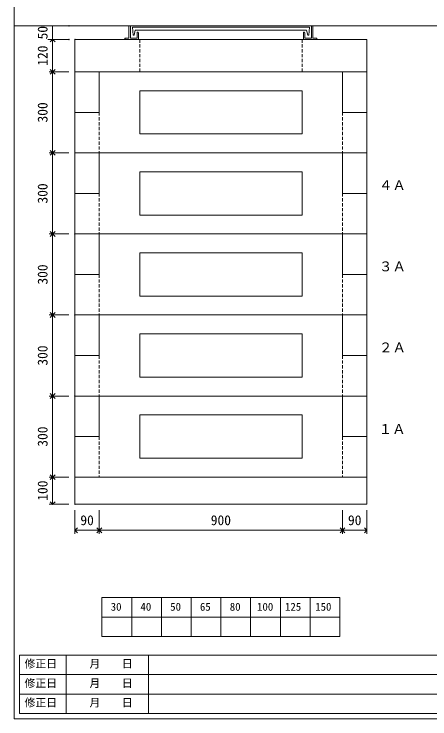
# Model space of a CAD drawing. Units: millimetres, scale not verified. Extents: x -4890 to 18490, y -2317 to 2317.
# Drawn here: x -1230 to 308, y -1958 to 651 of the extents above; entities that cross this region are included whole.
import ezdxf
from ezdxf.enums import TextEntityAlignment as Align

# ---------------------------------------------------------------- set-up
doc = ezdxf.new("R2010")
doc.units = ezdxf.units.MM
doc.header["$LTSCALE"] = 10
doc.header["$PDMODE"] = 32
doc.header["$PDSIZE"] = 2
doc.linetypes.add('DASHED1', pattern=[1.8, 1.2, -0.6])
doc.linetypes.add('USER2', pattern=[50.8, 31.75, -6.35, 6.35, -6.35])
for name, color, linetype, lineweight in [('0-1_Defpoints', 7, 'USER2', 5), ('0-2_waku', 7, 'Continuous', 18), ('0-3_gaikei', 7, 'Continuous', 18), ('0-4_kakure', 7, 'DASHED1', 5), ('0-5_sunpou', 7, 'Continuous', 5), ('0-8_uchigawa', 6, 'Continuous', 18), ('0-A_futa', 3, 'Continuous', 18), ('0-B_GL', 4, 'Continuous', 18), ('0-D_文字１', 7, 'Continuous', 18)]:
    doc.layers.add(name, color=color, linetype=linetype, lineweight=lineweight)
doc.styles.add('ＭＳ ゴシック', font='')
doc.styles.get('ＭＳ ゴシック').set_extended_font_data('MS Gothic')

# ---------------------------------------------------------------- blocks, each defined once
blk = doc.blocks.new('_Open90')
at = {"layer": '0-5_sunpou'}
blk.add_line((0, 0), (-1, 0), dxfattribs=at)
blk.add_lwpolyline([(-0.5, 0.5), (0, 0), (-0.5, -0.5)], dxfattribs=at)
blk = doc.blocks.new('D44')
at = {"layer": '0-1_Defpoints'}
for p in [(442.32, 2744.36), (359.96, 2624.36), (442.32, 2624.36)]:
    blk.add_point(p, dxfattribs=at)
at = {"layer": '0-5_sunpou'}
for p, q in [((420.32, 2744.36), (346.96, 2744.36)), ((359.96, 2726.36), (359.96, 2642.36)), ((420.32, 2624.36), (346.96, 2624.36))]:
    blk.add_line(p, q, dxfattribs=at)
at = {"layer": '0-5_sunpou', "xscale": 18, "yscale": 18}
for p, rotation in [((359.96, 2744.36), 90), ((359.96, 2624.36), 270)]:
    blk.add_blockref('_Open90', p, dxfattribs=dict(at, rotation=rotation))
at = {"layer": '0-5_sunpou', "style": 'ＭＳ ゴシック'}
blk.add_text('120', height=36.66, rotation=90, dxfattribs=at).set_placement((351.96, 2646.86), align=Align.BOTTOM_LEFT)
blk = doc.blocks.new('D45')
at = {"layer": '0-1_Defpoints'}
for p in [(442.32, 2324.36), (359.96, 2024.36), (442.32, 2024.36)]:
    blk.add_point(p, dxfattribs=at)
at = {"layer": '0-5_sunpou'}
for p, q in [((420.32, 2324.36), (346.96, 2324.36)), ((359.96, 2306.36), (359.96, 2042.36)), ((420.32, 2024.36), (346.96, 2024.36))]:
    blk.add_line(p, q, dxfattribs=at)
at = {"layer": '0-5_sunpou', "xscale": 18, "yscale": 18}
for p, rotation in [((359.96, 2324.36), 90), ((359.96, 2024.36), 270)]:
    blk.add_blockref('_Open90', p, dxfattribs=dict(at, rotation=rotation))
at = {"layer": '0-5_sunpou', "style": 'ＭＳ ゴシック'}
blk.add_text('300', height=36.66, rotation=90, dxfattribs=at).set_placement((351.96, 2136.86), align=Align.BOTTOM_LEFT)
blk = doc.blocks.new('D46')
at = {"layer": '0-1_Defpoints'}
for p in [(442.32, 2024.36), (359.96, 1724.36), (442.32, 1724.36)]:
    blk.add_point(p, dxfattribs=at)
at = {"layer": '0-5_sunpou'}
for p, q in [((420.32, 2024.36), (346.96, 2024.36)), ((359.96, 2006.36), (359.96, 1742.36)), ((420.32, 1724.36), (346.96, 1724.36))]:
    blk.add_line(p, q, dxfattribs=at)
at = {"layer": '0-5_sunpou', "xscale": 18, "yscale": 18}
for p, rotation in [((359.96, 2024.36), 90), ((359.96, 1724.36), 270)]:
    blk.add_blockref('_Open90', p, dxfattribs=dict(at, rotation=rotation))
at = {"layer": '0-5_sunpou', "style": 'ＭＳ ゴシック'}
blk.add_text('300', height=36.66, rotation=90, dxfattribs=at).set_placement((351.96, 1836.86), align=Align.BOTTOM_LEFT)
blk = doc.blocks.new('D47')
at = {"layer": '0-1_Defpoints'}
for p in [(442.32, 1424.36), (359.96, 1124.36), (442.32, 1124.36)]:
    blk.add_point(p, dxfattribs=at)
at = {"layer": '0-5_sunpou'}
for p, q in [((420.32, 1424.36), (346.96, 1424.36)), ((359.96, 1406.36), (359.96, 1142.36)), ((420.32, 1124.36), (346.96, 1124.36))]:
    blk.add_line(p, q, dxfattribs=at)
at = {"layer": '0-5_sunpou', "xscale": 18, "yscale": 18}
for p, rotation in [((359.96, 1424.36), 90), ((359.96, 1124.36), 270)]:
    blk.add_blockref('_Open90', p, dxfattribs=dict(at, rotation=rotation))
at = {"layer": '0-5_sunpou', "style": 'ＭＳ ゴシック'}
blk.add_text('300', height=36.66, rotation=90, dxfattribs=at).set_placement((351.96, 1236.86), align=Align.BOTTOM_LEFT)
blk = doc.blocks.new('D61')
at = {"layer": '0-1_Defpoints'}
for p in [(420.32, 2794.36), (359.96, 2744.36), (420.32, 2744.36)]:
    blk.add_point(p, dxfattribs=at)
at = {"layer": '0-5_sunpou'}
for p, q in [((398.32, 2794.36), (346.96, 2794.36)), ((359.96, 2794.36), (359.96, 2744.36)), ((398.32, 2744.36), (346.96, 2744.36))]:
    blk.add_line(p, q, dxfattribs=at)
at = {"layer": '0-5_sunpou', "style": 'ＭＳ ゴシック'}
blk.add_text('50', height=36.66, rotation=90, dxfattribs=at).set_placement((351.96, 2744.36), align=Align.BOTTOM_LEFT)
blk = doc.blocks.new('D65')
at = {"layer": '0-1_Defpoints'}
for p in [(442.32, 1124.36), (359.96, 1024.36), (442.32, 1024.36)]:
    blk.add_point(p, dxfattribs=at)
at = {"layer": '0-5_sunpou'}
for p, q in [((420.32, 1124.36), (346.96, 1124.36)), ((359.96, 1106.36), (359.96, 1042.36)), ((420.32, 1024.36), (346.96, 1024.36))]:
    blk.add_line(p, q, dxfattribs=at)
at = {"layer": '0-5_sunpou', "xscale": 18, "yscale": 18}
for p, rotation in [((359.96, 1124.36), 90), ((359.96, 1024.36), 270)]:
    blk.add_blockref('_Open90', p, dxfattribs=dict(at, rotation=rotation))
at = {"layer": '0-5_sunpou', "style": 'ＭＳ ゴシック'}
blk.add_text('100', height=36.66, rotation=90, dxfattribs=at).set_placement((351.96, 1036.86), align=Align.BOTTOM_LEFT)
blk = doc.blocks.new('D69')
at = {"layer": '0-1_Defpoints'}
for p in [(442.32, 2624.36), (359.96, 2324.36), (442.32, 2324.36)]:
    blk.add_point(p, dxfattribs=at)
at = {"layer": '0-5_sunpou'}
for p, q in [((420.32, 2624.36), (346.96, 2624.36)), ((359.96, 2606.36), (359.96, 2342.36)), ((420.32, 2324.36), (346.96, 2324.36))]:
    blk.add_line(p, q, dxfattribs=at)
at = {"layer": '0-5_sunpou', "xscale": 18, "yscale": 18}
for p, rotation in [((359.96, 2624.36), 90), ((359.96, 2324.36), 270)]:
    blk.add_blockref('_Open90', p, dxfattribs=dict(at, rotation=rotation))
at = {"layer": '0-5_sunpou', "style": 'ＭＳ ゴシック'}
blk.add_text('300', height=36.66, rotation=90, dxfattribs=at).set_placement((351.96, 2436.86), align=Align.BOTTOM_LEFT)
blk = doc.blocks.new('D74')
at = {"layer": '0-1_Defpoints'}
for p in [(442.32, 1724.36), (359.96, 1424.36), (442.32, 1424.36)]:
    blk.add_point(p, dxfattribs=at)
at = {"layer": '0-5_sunpou'}
for p, q in [((420.32, 1724.36), (346.96, 1724.36)), ((359.96, 1706.36), (359.96, 1442.36)), ((420.32, 1424.36), (346.96, 1424.36))]:
    blk.add_line(p, q, dxfattribs=at)
at = {"layer": '0-5_sunpou', "xscale": 18, "yscale": 18}
for p, rotation in [((359.96, 1724.36), 90), ((359.96, 1424.36), 270)]:
    blk.add_blockref('_Open90', p, dxfattribs=dict(at, rotation=rotation))
at = {"layer": '0-5_sunpou', "style": 'ＭＳ ゴシック'}
blk.add_text('300', height=36.66, rotation=90, dxfattribs=at).set_placement((351.96, 1536.86), align=Align.BOTTOM_LEFT)

msp = doc.modelspace()

# ---------------------------------------------------------------- linework, layer by layer
at = {"layer": '0-2_waku'}
for p, q in [((-1230, 2317.1), (-1230, -1957.9)), ((-905, -1508.9), (-905, -1652.9)), ((-905, -1508.9), (-905, -1652.9)), ((-905, -1508.9), (-905, -1652.9)), ((-905, -1508.9), (-905, -1652.9)), ((-905, -1508.9), (-25, -1508.9)), ((-795, -1508.9), (-795, -1652.9)), ((-685, -1508.9), (-685, -1652.9)), ((-685, -1508.9), (-685, -1652.9)), ((-575, -1508.9), (-575, -1652.9)), ((-465, -1508.9), (-465, -1652.9)), ((-355, -1508.9), (-355, -1652.9)), ((-245, -1508.9), (-245, -1652.9)), ((-135, -1508.9), (-135, -1652.9)), ((-25, -1508.9), (-25, -1652.9)), ((-905, -1580.9), (-25, -1580.9)), ((-905, -1652.9), (-25, -1652.9)), ((-1210, -1721.9), (-1210, -1937.9)), ((-1210, -1721.9), (818, -1721.9)), ((-1037.5, -1721.9), (-1037.5, -1937.9)), ((-732.5, -1721.9), (-732.5, -1937.9)), ((-732.5, -1721.9), (-732.5, -1937.9)), ((-1210, -1793.9), (818, -1793.9)), ((-1210, -1865.9), (530, -1865.9)), ((-1210, -1937.9), (818, -1937.9)), ((-1230, -1957.9), (4890, -1957.9)), ((-1230, -1957.9), (4890, -1957.9))]:
    msp.add_line(p, q, dxfattribs=at)
at = {"layer": '0-3_gaikei'}
for p, q in [((-1005, 557.1), (75, 557.1)), ((-1005, 437.1), (-1005, 557.1)), ((75, 437.1), (75, 557.1)), ((-915, 437.1), (-1005, 437.1)), ((-1005, 287.1), (-1005, 437.1)), ((-915, 437.1), (-15, 437.1)), ((-915, 437.1), (-915, 287.1)), ((-915, 437.1), (-915, 287.1)), ((-915, 437.1), (-915, 287.1)), ((-915, 437.1), (-915, 287.1)), ((-915, 437.1), (-915, 287.1)), ((-15, 437.1), (75, 437.1)), ((-15, 437.1), (-15, 287.1)), ((-15, 437.1), (-15, 287.1)), ((-15, 437.1), (-15, 287.1)), ((-15, 437.1), (-15, 287.1)), ((-15, 437.1), (-15, 287.1)), ((75, 287.1), (75, 437.1)), ((-915, 287.1), (-1005, 287.1)), ((-915, 287.1), (-1005, 287.1)), ((-915, 287.1), (-1005, 287.1)), ((-915, 287.1), (-1005, 287.1)), ((-1005, 287.1), (-1005, 137.1)), ((-1005, 287.1), (-1005, 137.1)), ((-1005, 287.1), (-1005, 137.1)), ((-1005, 287.1), (-1005, 137.1)), ((75, 287.1), (-15, 287.1)), ((75, 287.1), (-15, 287.1)), ((75, 287.1), (-15, 287.1)), ((75, 287.1), (-15, 287.1)), ((75, 287.1), (-15, 287.1)), ((75, 287.1), (75, 137.1)), ((75, 287.1), (75, 137.1)), ((75, 287.1), (75, 137.1)), ((75, 287.1), (75, 137.1)), ((75, 287.1), (75, 137.1)), ((-1005, -12.9), (-1005, 137.1)), ((75, 137.1), (-1005, 137.1)), ((75, 137.1), (-1005, 137.1)), ((75, 137.1), (-1005, 137.1)), ((75, 137.1), (-1005, 137.1)), ((75, 137.1), (-1005, 137.1)), ((-915, 137.1), (-915, -12.9)), ((-915, 137.1), (-915, -12.9)), ((-915, 137.1), (-915, -12.9)), ((-915, 137.1), (-915, -12.9)), ((-915, 137.1), (-915, -12.9)), ((-915, 137.1), (-15, 137.1)), ((-915, 137.1), (-15, 137.1)), ((-75, 137.1), (-855, 137.1)), ((-15, 137.1), (-15, -12.9)), ((-15, 137.1), (-15, -12.9)), ((-15, 137.1), (-15, -12.9)), ((-15, 137.1), (-15, -12.9)), ((-15, 137.1), (-15, -12.9)), ((75, -12.9), (75, 137.1)), ((-915, -12.9), (-1005, -12.9)), ((-915, -12.9), (-1005, -12.9)), ((-915, -12.9), (-1005, -12.9)), ((-915, -12.9), (-1005, -12.9)), ((-1005, -12.9), (-1005, -162.9)), ((-1005, -12.9), (-1005, -162.9)), ((-1005, -12.9), (-1005, -162.9)), ((-1005, -12.9), (-1005, -162.9)), ((75, -12.9), (-15, -12.9)), ((75, -12.9), (-15, -12.9)), ((75, -12.9), (-15, -12.9)), ((75, -12.9), (-15, -12.9)), ((75, -12.9), (-15, -12.9)), ((75, -12.9), (75, -162.9)), ((75, -12.9), (75, -162.9)), ((75, -12.9), (75, -162.9)), ((75, -12.9), (75, -162.9)), ((75, -12.9), (75, -162.9)), ((75, -162.9), (-1005, -162.9)), ((75, -162.9), (-1005, -162.9)), ((75, -162.9), (-1005, -162.9)), ((75, -162.9), (-1005, -162.9)), ((75, -162.9), (-1005, -162.9)), ((-1005, -312.9), (-1005, -162.9)), ((-915, -162.9), (-15, -162.9)), ((-915, -162.9), (-915, -312.9)), ((-915, -162.9), (-915, -312.9)), ((-915, -162.9), (-915, -312.9)), ((-915, -162.9), (-915, -312.9)), ((-915, -162.9), (-915, -312.9)), ((-915, -162.9), (-15, -162.9)), ((-75, -162.9), (-855, -162.9)), ((-15, -162.9), (-15, -312.9)), ((-15, -162.9), (-15, -312.9)), ((-15, -162.9), (-15, -312.9)), ((-15, -162.9), (-15, -312.9)), ((-15, -162.9), (-15, -312.9)), ((75, -312.9), (75, -162.9)), ((-1005, -312.9), (-1005, -462.9)), ((-1005, -312.9), (-1005, -462.9)), ((-1005, -312.9), (-1005, -462.9)), ((-1005, -312.9), (-1005, -462.9)), ((-1005, -312.9), (-1005, -462.9)), ((-915, -312.9), (-1005, -312.9)), ((-915, -312.9), (-1005, -312.9)), ((-915, -312.9), (-1005, -312.9)), ((-915, -312.9), (-1005, -312.9)), ((-915, -312.9), (-1005, -312.9)), ((75, -312.9), (-15, -312.9)), ((75, -312.9), (-15, -312.9)), ((75, -312.9), (-15, -312.9)), ((75, -312.9), (-15, -312.9)), ((75, -312.9), (-15, -312.9)), ((75, -312.9), (75, -462.9)), ((75, -312.9), (75, -462.9)), ((75, -312.9), (75, -462.9)), ((75, -312.9), (75, -462.9)), ((75, -312.9), (75, -462.9)), ((75, -462.9), (-1005, -462.9)), ((75, -462.9), (-1005, -462.9)), ((75, -462.9), (-1005, -462.9)), ((75, -462.9), (-1005, -462.9)), ((75, -462.9), (-1005, -462.9)), ((-1005, -612.9), (-1005, -462.9)), ((-915, -462.9), (-15, -462.9)), ((-915, -462.9), (-915, -612.9)), ((-915, -462.9), (-915, -612.9)), ((-915, -462.9), (-915, -612.9)), ((-915, -462.9), (-915, -612.9)), ((-915, -462.9), (-915, -612.9)), ((-75, -462.9), (-855, -462.9)), ((-15, -462.9), (-15, -612.9)), ((-15, -462.9), (-15, -612.9)), ((-15, -462.9), (-15, -612.9)), ((-15, -462.9), (-15, -612.9)), ((-15, -462.9), (-15, -612.9)), ((75, -612.9), (75, -462.9)), ((-1005, -612.9), (-1005, -762.9)), ((-1005, -612.9), (-1005, -762.9)), ((-1005, -612.9), (-1005, -762.9)), ((-1005, -612.9), (-1005, -762.9)), ((-1005, -612.9), (-1005, -762.9)), ((-915, -612.9), (-1005, -612.9)), ((-915, -612.9), (-1005, -612.9)), ((-915, -612.9), (-1005, -612.9)), ((-915, -612.9), (-1005, -612.9)), ((-915, -612.9), (-1005, -612.9)), ((75, -612.9), (-15, -612.9)), ((75, -612.9), (-15, -612.9)), ((75, -612.9), (-15, -612.9)), ((75, -612.9), (-15, -612.9)), ((75, -612.9), (-15, -612.9)), ((75, -612.9), (75, -762.9)), ((75, -612.9), (75, -762.9)), ((75, -612.9), (75, -762.9)), ((75, -612.9), (75, -762.9)), ((75, -612.9), (75, -762.9)), ((-1005, -912.9), (-1005, -762.9)), ((75, -762.9), (-1005, -762.9)), ((75, -762.9), (-1005, -762.9)), ((75, -762.9), (-1005, -762.9)), ((75, -762.9), (-1005, -762.9)), ((75, -762.9), (-1005, -762.9)), ((-915, -762.9), (-915, -912.9)), ((-915, -762.9), (-915, -912.9)), ((-915, -762.9), (-915, -912.9)), ((-915, -762.9), (-915, -912.9)), ((-915, -762.9), (-915, -912.9)), ((-915, -762.9), (-15, -762.9)), ((-75, -762.9), (-855, -762.9)), ((-15, -762.9), (-15, -912.9)), ((-15, -762.9), (-15, -912.9)), ((-15, -762.9), (-15, -912.9)), ((-15, -762.9), (-15, -912.9)), ((-15, -762.9), (-15, -912.9)), ((75, -912.9), (75, -762.9)), ((-1005, -912.9), (-1005, -1062.9)), ((-1005, -912.9), (-1005, -1062.9)), ((-1005, -912.9), (-1005, -1062.9)), ((-1005, -912.9), (-1005, -1062.9)), ((-1005, -912.9), (-1005, -1062.9)), ((-915, -912.9), (-1005, -912.9)), ((-915, -912.9), (-1005, -912.9)), ((-915, -912.9), (-1005, -912.9)), ((-915, -912.9), (-1005, -912.9)), ((-915, -912.9), (-1005, -912.9)), ((75, -912.9), (-15, -912.9)), ((75, -912.9), (-15, -912.9)), ((75, -912.9), (-15, -912.9)), ((75, -912.9), (-15, -912.9)), ((75, -912.9), (-15, -912.9)), ((75, -912.9), (75, -1062.9)), ((75, -912.9), (75, -1062.9)), ((75, -912.9), (75, -1062.9)), ((75, -912.9), (75, -1062.9)), ((75, -912.9), (75, -1062.9)), ((-1005, -1162.9), (-1005, -1062.9)), ((75, -1062.9), (-1005, -1062.9)), ((75, -1062.9), (-1005, -1062.9)), ((75, -1062.9), (-1005, -1062.9)), ((75, -1062.9), (-1005, -1062.9)), ((75, -1062.9), (-1005, -1062.9)), ((-75, -1062.9), (-855, -1062.9)), ((75, -1162.9), (75, -1062.9)), ((75, -1162.9), (-1005, -1162.9)), ((75, -1162.9), (-1005, -1162.9))]:
    msp.add_line(p, q, dxfattribs=at)
for points in [[(-915, 287.1), (-1005, 287.1), (-1005, 137.1)], [(-915, -12.9), (-1005, -12.9), (-1005, -162.9)]]:
    msp.add_lwpolyline(points, dxfattribs=at)
at = {"layer": '0-4_kakure'}
for p, q in [((-765, 437.1), (-765, 557.1)), ((-165, 437.1), (-165, 557.1)), ((-915, 287.1), (-915, 137.1)), ((-15, 287.1), (-15, 137.1)), ((-915, -12.9), (-915, -162.9)), ((-15, -12.9), (-15, -162.9)), ((-915, -312.9), (-915, -462.9)), ((-15, -312.9), (-15, -462.9)), ((-915, -612.9), (-915, -762.9)), ((-15, -612.9), (-15, -762.9)), ((-915, -912.9), (-915, -1062.9)), ((-15, -912.9), (-15, -1062.9))]:
    msp.add_line(p, q, dxfattribs=at)
at = {"layer": '0-5_sunpou'}
for p, q in [((-1027, 607.1), (-1104.86, 607.1)), ((-1027, 557.1), (-1104.86, 557.1)), ((-1005, -1184.9), (-1005, -1272.82)), ((-915, -1184.9), (-915, -1272.82)), ((-915, -1184.9), (-915, -1272.82)), ((-15, -1184.9), (-15, -1272.82)), ((-15, -1184.9), (-15, -1272.82)), ((75, -1184.9), (75, -1272.82)), ((-987, -1259.82), (-933, -1259.82)), ((-897, -1259.82), (-33, -1259.82)), ((3, -1259.82), (57, -1259.82))]:
    msp.add_line(p, q, dxfattribs=at)
at = {"layer": '0-8_uchigawa'}
for p, q in [((-165, 367.1), (-765, 367.1)), ((-765, 367.1), (-765, 207.1)), ((-165, 367.1), (-165, 207.1)), ((-165, 207.1), (-765, 207.1)), ((-165, 67.1), (-765, 67.1)), ((-765, 67.1), (-765, -92.9)), ((-165, 67.1), (-165, -92.9)), ((-165, -92.9), (-765, -92.9)), ((-165, -232.9), (-765, -232.9)), ((-765, -232.9), (-765, -392.9)), ((-165, -232.9), (-165, -392.9)), ((-165, -392.9), (-765, -392.9)), ((-165, -532.9), (-765, -532.9)), ((-765, -532.9), (-765, -692.9)), ((-165, -532.9), (-165, -692.9)), ((-165, -692.9), (-765, -692.9)), ((-165, -832.9), (-765, -832.9)), ((-765, -832.9), (-765, -992.9)), ((-165, -832.9), (-165, -992.9)), ((-165, -992.9), (-765, -992.9))]:
    msp.add_line(p, q, dxfattribs=at)
at = {"layer": '0-A_futa'}
for p, q in [((-805, 605.1), (-805, 562.1)), ((-800, 607.1), (-800, 562.1)), ((-792.19, 602.6), (-137.86, 602.6)), ((-792.19, 602.6), (-789.7, 572.6)), ((-137.86, 602.6), (-140.11, 572.6)), ((-130, 607.1), (-130, 562.1)), ((-125, 605.1), (-125, 562.1)), ((-781.67, 591.6), (-785.99, 572.6)), ((-781.67, 591.6), (-148.33, 591.6)), ((-775, 582.1), (-775, 562.1)), ((-773, 584.1), (-772, 584.1)), ((-770, 582.1), (-770, 557.1)), ((-160, 582.1), (-160, 557.1)), ((-157, 584.1), (-158, 584.1)), ((-155, 582.1), (-155, 562.1)), ((-148.33, 591.6), (-144.01, 572.6)), ((-820, 560.1), (-820, 559.1)), ((-818, 562.1), (-805, 562.1)), ((-770, 557.1), (-818, 557.1)), ((-800, 562.1), (-775, 562.1)), ((-789.7, 572.6), (-785.99, 572.6)), ((-160, 557.1), (-112, 557.1)), ((-130, 562.1), (-155, 562.1)), ((-140.11, 572.6), (-144.01, 572.6)), ((-112, 562.1), (-125, 562.1)), ((-110, 560.1), (-110, 559.1))]:
    msp.add_line(p, q, dxfattribs=at)
for centre, start, end in [((-773, 582.1), 90, 180), ((-772, 582.1), 0, 90), ((-158, 582.1), 90, 180), ((-157, 582.1), 0, 90), ((-818, 560.1), 90, 180), ((-818, 559.1), 180, 270), ((-112, 560.1), 0, 90), ((-112, 559.1), 270, 0)]:
    msp.add_arc(centre, 2, start, end, dxfattribs=at)
at = {"layer": '0-B_GL'}
msp.add_line((-1230, 607.1), (4890, 607.1), dxfattribs=at)
msp.add_line((-1230, 607.1), (4890, 607.1), dxfattribs=at)
msp.add_line((-1230, 607.1), (4890, 607.1), dxfattribs=at)
msp.add_line((-1230, 607.1), (4890, 607.1), dxfattribs=at)

# ---------------------------------------------------------------- block references
at = {"layer": '0-5_sunpou'}
for name in ['D61', 'D44', 'D69', 'D45', 'D46', 'D74', 'D47', 'D65']:
    msp.add_blockref(name, (-1447.32, -2187.26), dxfattribs=at)
at = {"layer": '0-5_sunpou', "xscale": 18, "yscale": 18, "rotation": 180}
for p in [(-1005, -1259.82), (-915, -1259.82), (-15, -1259.82)]:
    msp.add_blockref('_Open90', p, dxfattribs=at)
at = {"layer": '0-5_sunpou', "xscale": 18, "yscale": 18}
for p in [(-915, -1259.82), (-15, -1259.82), (75, -1259.82)]:
    msp.add_blockref('_Open90', p, dxfattribs=at)

# ---------------------------------------------------------------- texts
at = {"layer": '0-5_sunpou', "style": 'ＭＳ ゴシック'}
for s, p in [('90', (-985, -1251.82)), ('900', (-502.5, -1251.82)), ('90', (5, -1251.82))]:
    msp.add_text(s, height=36.66, dxfattribs=at).set_placement(p, align=Align.BOTTOM_LEFT)
at = {"layer": '0-D_文字１', "style": 'ＭＳ ゴシック'}
for s, height, p in [('４Ａ', 36.66, (119.32, -11.78)), ('３Ａ', 36.66, (119.63, -312.34)), ('２Ａ', 36.66, (119.63, -612.34)), ('１Ａ', 36.66, (118.31, -914.21)), ('30', 29.33, (-872.54, -1566.34)), ('40', 29.33, (-762.54, -1566.34)), ('50', 29.33, (-652.54, -1566.34)), ('65', 29.33, (-542.54, -1566.34)), ('80', 29.33, (-432.14, -1566.34)), ('100', 29.33, (-331.26, -1566.34)), ('125', 29.33, (-227.87, -1566.34)), ('150', 29.33, (-116.11, -1566.34)), ('修正日', 29.33, (-1191.35, -1777.2)), ('\u3000\u3000月\u3000\u3000日', 29.33, (-1031.2, -1777.2)), ('修正日', 29.33, (-1191.35, -1849.2)), ('\u3000\u3000月\u3000\u3000日', 29.33, (-1031.2, -1849.2)), ('修正日', 29.33, (-1191.35, -1921.2)), ('\u3000\u3000月\u3000\u3000日', 29.33, (-1031.2, -1921.2))]:
    msp.add_text(s, height=height, dxfattribs=at).set_placement(p, align=Align.BOTTOM_LEFT)

doc.saveas('drawing.dxf')
